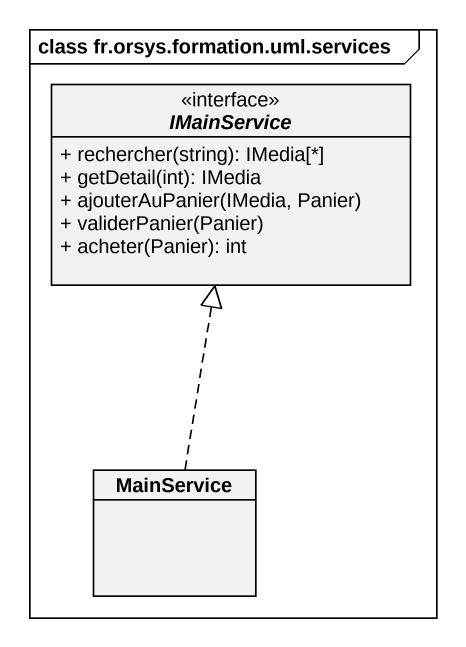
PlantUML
@startuml
mainframe class fr.orsys.formation.uml.services
hide circle
hide empty members
skinparam classAttributeIconSize 0
interface IMainService {
  + rechercher(string): IMedia[*]
  + getDetail(int): IMedia
  + ajouterAuPanier(IMedia, Panier)
  + validerPanier(Panier)
  + acheter(Panier): int
}
class MainService
MainService .up.|> IMainService
@enduml
